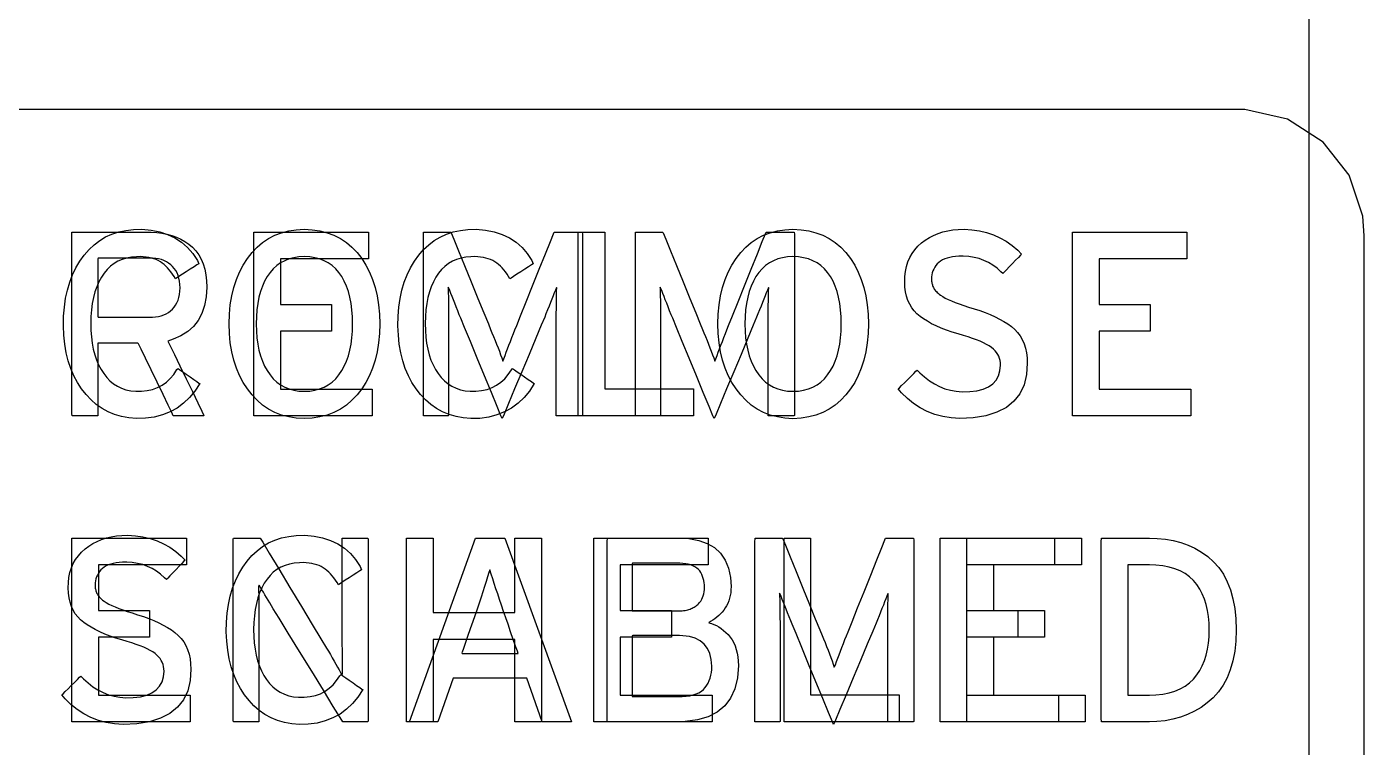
# Model space of a CAD drawing. Extents: x 1 to 47.7, y 0.2 to 35.
# Drawn here: x 20.762 to 21.612, y 7.062 to 7.52 of the extents above; entities that cross this region are included whole.
import ezdxf

# ---------------------------------------------------------------- set-up
doc = ezdxf.new("R2010")
doc.units = 0
doc.header["$MEASUREMENT"] = 0
for name, color, linetype in [('4_1__4U__UP_TO_ONE_IO_BOAR', 7, 'CONTINUOUS'), ('4_2__4U__FRONT_PANEL_W_24_', 7, 'CONTINUOUS'), ('5_1___24__TARGET_LEDS___12', 7, 'CONTINUOUS')]:
    doc.layers.add(name, color=color, linetype=linetype)

msp = doc.modelspace()

# ---------------------------------------------------------------- linework, layer by layer
at = {"layer": '4_1__4U__UP_TO_ONE_IO_BOAR'}
msp.add_lwpolyline([(21.57681, 8.49463), (21.57681, 8.36548), (21.57681, 8.23763), (21.57681, 8.11116), (21.57681, 7.98613), (21.57681, 7.86262), (21.57681, 7.74069), (21.57681, 7.62041), (21.57681, 7.50185), (21.57681, 7.38509), (21.57681, 7.27018), (21.57681, 7.15719), (21.57681, 7.0462), (21.57681, 6.93728), (21.57681, 6.83049), (21.57681, 6.7259), (21.57681, 6.62359), (21.57681, 6.52361)], dxfattribs=at)
at = {"layer": '4_2__4U__FRONT_PANEL_W_24_'}
for points in [[(21.61212, 6.99851), (21.61212, 7.07879), (21.61212, 7.24519), (21.61212, 7.31498), (21.61212, 7.36494), (21.61212, 7.37993), (21.61212, 7.3869), (21.6112, 7.39946), (21.60246, 7.4254), (21.58591, 7.44649), (21.56326, 7.46099), (21.53624, 7.46717), (21.53004, 7.46728), (21.50989, 7.46728), (21.47034, 7.46728), (21.41392, 7.46728), (21.34314, 7.46728), (21.2605, 7.46728), (21.06973, 7.46728), (20.65658, 7.46728)], [(20.90651, 7.27262), (20.90651, 7.38924), (20.97929, 7.38924), (20.97929, 7.37233), (20.92341, 7.37233), (20.92341, 7.34333), (20.95586, 7.34333), (20.95586, 7.32643), (20.92341, 7.32643), (20.92341, 7.28954), (20.98173, 7.28954), (20.98173, 7.27262), (20.90651, 7.27262)], [(21.11256, 7.27262), (21.11256, 7.38924), (21.12946, 7.38924), (21.12946, 7.2897), (21.18582, 7.2897), (21.18582, 7.27262), (21.11256, 7.27262)], [(21.42669, 7.27262), (21.42669, 7.38924), (21.49947, 7.38924), (21.49947, 7.37233), (21.44359, 7.37233), (21.44359, 7.34333), (21.47605, 7.34333), (21.47605, 7.32643), (21.44359, 7.32643), (21.44359, 7.28954), (21.50191, 7.28954), (21.50191, 7.27262), (21.42669, 7.27262)], [(20.79087, 7.07818), (20.79087, 7.1948), (20.86365, 7.1948), (20.86365, 7.17788), (20.80777, 7.17788), (20.80777, 7.14889), (20.84022, 7.14889), (20.84022, 7.13199), (20.80777, 7.13199), (20.80777, 7.09509), (20.86609, 7.09509), (20.86609, 7.07818), (20.79087, 7.07818)], [(21.08968, 7.07818), (21.07992, 7.10586), (21.0332, 7.10586), (21.02352, 7.07818), (21.00537, 7.07818), (21.04736, 7.1948), (21.06592, 7.1948), (21.1084, 7.07818), (21.08968, 7.07818)], [(21.24342, 7.07818), (21.24342, 7.1948), (21.26032, 7.1948), (21.26032, 7.09526), (21.31668, 7.09526), (21.31668, 7.07818), (21.24342, 7.07818)], [(21.34254, 7.07818), (21.34254, 7.1948), (21.41532, 7.1948), (21.41532, 7.17788), (21.35944, 7.17788), (21.35944, 7.14889), (21.3919, 7.14889), (21.3919, 7.13199), (21.35944, 7.13199), (21.35944, 7.09509), (21.41777, 7.09509), (21.41777, 7.07818), (21.34254, 7.07818)]]:
    msp.add_lwpolyline(points, dxfattribs=at)
for points in [[(20.8767, 7.35437), (20.87627, 7.34818), (20.8752, 7.34259), (20.87348, 7.33757), (20.87113, 7.33315), (20.86813, 7.32931), (20.86449, 7.32605), (20.86021, 7.32338), (20.85529, 7.3213), (20.85194, 7.32004), (20.85336, 7.3171), (20.85606, 7.31153), (20.85959, 7.30423), (20.86354, 7.29608), (20.86746, 7.28797), (20.87094, 7.28079), (20.87354, 7.27542), (20.87482, 7.27276), (20.8745, 7.27262), (20.87286, 7.27262), (20.87028, 7.27262), (20.86711, 7.27262), (20.86373, 7.27262), (20.86051, 7.27262), (20.85779, 7.27262), (20.85595, 7.27262), (20.85534, 7.27264), (20.85437, 7.27465), (20.85205, 7.27943), (20.8488, 7.28613), (20.84505, 7.29388), (20.84119, 7.30183), (20.83766, 7.30911), (20.83487, 7.31487), (20.83324, 7.31825), (20.83278, 7.31878), (20.83105, 7.31878), (20.82796, 7.31878), (20.82399, 7.31878), (20.81961, 7.31878), (20.81529, 7.31878), (20.81151, 7.31878), (20.80874, 7.31878), (20.80747, 7.31878), (20.80744, 7.31762), (20.80744, 7.3135), (20.80744, 7.30724), (20.80744, 7.29969), (20.80744, 7.29171), (20.80744, 7.28416), (20.80744, 7.2779), (20.80744, 7.27379), (20.80742, 7.27262), (20.80659, 7.27262), (20.8048, 7.27262), (20.80235, 7.27262), (20.79955, 7.27262), (20.7967, 7.27262), (20.79412, 7.27262), (20.79212, 7.27262), (20.791, 7.27262), (20.79087, 7.27396), (20.79087, 7.28249), (20.79087, 7.29704), (20.79087, 7.31545), (20.79087, 7.33553), (20.79087, 7.35512), (20.79087, 7.37204), (20.79087, 7.38413), (20.79087, 7.3892), (20.7924, 7.38924), (20.79706, 7.38924), (20.80394, 7.38924), (20.81212, 7.38924), (20.82069, 7.38924), (20.8287, 7.38924), (20.83525, 7.38924), (20.83941, 7.38924), (20.84136, 7.38923), (20.84482, 7.38906), (20.84813, 7.38867), (20.85131, 7.38805), (20.85436, 7.38721), (20.85727, 7.38614), (20.86005, 7.38486), (20.86269, 7.38335), (20.8652, 7.38161), (20.86756, 7.37963), (20.86967, 7.37737), (20.8715, 7.37486), (20.87306, 7.37209), (20.87434, 7.36906), (20.87535, 7.36578), (20.87607, 7.36223), (20.87652, 7.35843)], [(21.08473, 7.29305), (21.08168, 7.28832), (21.07827, 7.28415), (21.07449, 7.28055), (21.07035, 7.2775), (21.06585, 7.27503), (21.06099, 7.27311), (21.05577, 7.27176), (21.05018, 7.27097), (21.04451, 7.27079), (21.03963, 7.27121), (21.035, 7.27205), (21.03062, 7.27332), (21.02649, 7.27501), (21.02262, 7.27713), (21.019, 7.27967), (21.01563, 7.28264), (21.01252, 7.28603), (21.00962, 7.28978), (21.007, 7.29378), (21.00472, 7.29807), (21.00277, 7.30264), (21.00116, 7.30749), (20.99988, 7.31263), (20.99895, 7.31805), (20.99834, 7.32375), (20.99807, 7.32974), (20.99819, 7.33583), (20.99866, 7.34166), (20.99947, 7.34721), (21.00061, 7.35248), (21.00209, 7.35748), (21.0039, 7.36219), (21.00605, 7.36663), (21.00853, 7.3708), (21.01134, 7.37468), (21.01435, 7.37819), (21.01762, 7.38127), (21.02114, 7.38394), (21.02491, 7.38619), (21.02893, 7.38801), (21.03321, 7.38942), (21.03774, 7.39041), (21.04252, 7.39097), (21.0479, 7.39107), (21.0538, 7.39056), (21.05927, 7.3895), (21.06432, 7.38787), (21.06894, 7.38567), (21.07314, 7.38292), (21.07692, 7.3796), (21.08027, 7.37572), (21.0832, 7.37128), (21.08405, 7.36921), (21.08293, 7.36849), (21.08106, 7.36728), (21.07872, 7.36577), (21.07616, 7.36412), (21.07367, 7.36251), (21.07151, 7.36112), (21.06996, 7.36012), (21.06928, 7.35968), (21.06843, 7.36106), (21.06743, 7.36258), (21.06641, 7.36399), (21.06536, 7.36531), (21.06428, 7.36654), (21.06318, 7.36767), (21.06205, 7.3687), (21.06089, 7.36963), (21.0597, 7.37046), (21.05839, 7.37117), (21.057, 7.37179), (21.05552, 7.37233), (21.05398, 7.37278), (21.05235, 7.37314), (21.05064, 7.37341), (21.04885, 7.3736), (21.04699, 7.3737), (21.04449, 7.37367), (21.04126, 7.37337), (21.03822, 7.37278), (21.03537, 7.37191), (21.03271, 7.37075), (21.03023, 7.36929), (21.02794, 7.36755), (21.02585, 7.36553), (21.02394, 7.36321), (21.02218, 7.36058), (21.02062, 7.3577), (21.01926, 7.3546), (21.01811, 7.35128), (21.01716, 7.34773), (21.01642, 7.34395), (21.01589, 7.33995), (21.01557, 7.33573), (21.01545, 7.33128), (21.01554, 7.32685), (21.01584, 7.32265), (21.01634, 7.31866), (21.01705, 7.3149), (21.01797, 7.31135), (21.01909, 7.30803), (21.02042, 7.30493), (21.02196, 7.30205), (21.0237, 7.29937), (21.02558, 7.29689), (21.02765, 7.29473), (21.02991, 7.29287), (21.03236, 7.29132), (21.035, 7.29008), (21.03783, 7.28914), (21.04084, 7.28852), (21.04405, 7.2882), (21.04762, 7.2882), (21.05127, 7.28857), (21.05469, 7.28932), (21.05787, 7.29046), (21.06081, 7.29197), (21.06351, 7.29388), (21.06598, 7.29616), (21.0682, 7.29883), (21.07019, 7.30188), (21.07096, 7.30257), (21.07212, 7.30177), (21.07395, 7.3005), (21.07619, 7.29895), (21.07859, 7.2973), (21.0809, 7.2957), (21.08286, 7.29434), (21.08422, 7.2934)], [(21.29702, 7.33097), (21.29682, 7.32477), (21.29627, 7.31886), (21.29537, 7.31325), (21.29413, 7.30794), (21.29254, 7.30293), (21.2906, 7.29822), (21.28833, 7.29381), (21.2857, 7.2897), (21.28272, 7.28586), (21.27943, 7.28241), (21.27588, 7.2794), (21.27207, 7.27683), (21.268, 7.27472), (21.26367, 7.27306), (21.25908, 7.27184), (21.25422, 7.27107), (21.2491, 7.27075), (21.24403, 7.27107), (21.23922, 7.27184), (21.23467, 7.27306), (21.23039, 7.27472), (21.22638, 7.27683), (21.22263, 7.2794), (21.21915, 7.28241), (21.21593, 7.28586), (21.21295, 7.2897), (21.21026, 7.29381), (21.20793, 7.29822), (21.20595, 7.30293), (21.20432, 7.30794), (21.20304, 7.31325), (21.20212, 7.31886), (21.20156, 7.32477), (21.20135, 7.33097), (21.20156, 7.33718), (21.20212, 7.3431), (21.20304, 7.34873), (21.20432, 7.35406), (21.20595, 7.3591), (21.20793, 7.36385), (21.21026, 7.3683), (21.21295, 7.37246), (21.21593, 7.3763), (21.21915, 7.3797), (21.22263, 7.38267), (21.22638, 7.38518), (21.23039, 7.38726), (21.23467, 7.38889), (21.23922, 7.39007), (21.24403, 7.39081), (21.2491, 7.39111), (21.25422, 7.39081), (21.25908, 7.39007), (21.26367, 7.38889), (21.268, 7.38726), (21.27207, 7.38518), (21.27588, 7.38267), (21.27943, 7.3797), (21.28272, 7.3763), (21.2857, 7.37246), (21.28833, 7.3683), (21.2906, 7.36385), (21.29254, 7.3591), (21.29413, 7.35406), (21.29537, 7.34873), (21.29627, 7.3431), (21.29682, 7.33718)], [(21.39802, 7.3061), (21.39754, 7.29874), (21.39598, 7.29224), (21.39331, 7.2866), (21.38955, 7.28181), (21.3847, 7.27788), (21.37875, 7.27481), (21.37171, 7.27259), (21.36357, 7.27123), (21.35509, 7.27078), (21.34953, 7.27123), (21.34424, 7.27213), (21.33922, 7.27349), (21.33446, 7.2753), (21.32998, 7.27757), (21.32576, 7.28029), (21.32181, 7.28347), (21.31813, 7.28711), (21.31605, 7.28966), (21.31679, 7.29039), (21.31817, 7.29177), (21.31998, 7.29357), (21.32201, 7.2956), (21.32404, 7.29763), (21.32587, 7.29945), (21.32727, 7.30085), (21.32804, 7.30162), (21.32976, 7.29998), (21.33271, 7.29724), (21.33578, 7.29485), (21.33896, 7.29281), (21.34226, 7.29112), (21.34568, 7.28978), (21.34921, 7.28879), (21.35286, 7.28814), (21.35662, 7.28785), (21.36141, 7.28796), (21.36596, 7.28851), (21.36991, 7.2895), (21.37326, 7.29094), (21.37601, 7.29281), (21.37815, 7.29512), (21.37969, 7.29787), (21.38062, 7.30105), (21.38095, 7.30468), (21.38089, 7.30628), (21.38068, 7.30771), (21.38033, 7.30907), (21.37984, 7.31038), (21.37921, 7.31162), (21.37843, 7.3128), (21.37751, 7.31393), (21.37645, 7.31499), (21.37524, 7.31599), (21.37378, 7.31698), (21.3721, 7.31797), (21.37021, 7.31894), (21.3681, 7.3199), (21.36577, 7.32085), (21.36323, 7.32179), (21.36047, 7.32272), (21.3575, 7.32364), (21.35407, 7.32462), (21.35024, 7.3258), (21.34663, 7.32704), (21.34326, 7.32834), (21.34012, 7.3297), (21.33722, 7.33112), (21.33454, 7.33261), (21.3321, 7.33415), (21.32988, 7.33576), (21.32789, 7.33741), (21.32612, 7.33921), (21.32458, 7.34122), (21.32326, 7.34344), (21.32217, 7.34586), (21.32131, 7.3485), (21.32068, 7.35134), (21.32027, 7.35439), (21.32009, 7.35765), (21.32018, 7.36106), (21.32054, 7.36433), (21.32118, 7.36743), (21.3221, 7.37036), (21.32329, 7.37311), (21.32476, 7.3757), (21.3265, 7.37812), (21.32851, 7.38037), (21.3308, 7.38245), (21.33321, 7.38426), (21.33576, 7.38585), (21.33846, 7.38723), (21.3413, 7.38841), (21.34429, 7.38937), (21.34742, 7.39012), (21.3507, 7.39066), (21.35413, 7.39099), (21.35784, 7.39111), (21.3628, 7.39083), (21.36757, 7.39016), (21.37213, 7.38909), (21.37649, 7.38761), (21.38064, 7.38574), (21.3846, 7.38347), (21.38836, 7.38079), (21.39191, 7.37772), (21.39429, 7.37525), (21.39364, 7.37457), (21.39233, 7.37321), (21.39057, 7.37139), (21.38858, 7.36932), (21.38656, 7.36723), (21.38473, 7.36534), (21.38329, 7.36385), (21.38246, 7.36299), (21.38122, 7.36404), (21.37876, 7.36629), (21.37615, 7.36826), (21.37338, 7.36994), (21.37045, 7.37133), (21.36738, 7.37244), (21.36414, 7.37325), (21.36076, 7.37378), (21.35721, 7.37402), (21.35454, 7.37399), (21.35246, 7.37383), (21.35052, 7.37358), (21.34872, 7.37323), (21.34706, 7.37278), (21.34554, 7.37223), (21.34415, 7.37159), (21.3429, 7.37084), (21.34179, 7.37), (21.34082, 7.36904), (21.33995, 7.36803), (21.3392, 7.36696), (21.33857, 7.36584), (21.33805, 7.36466), (21.33765, 7.36344), (21.33737, 7.36216), (21.3372, 7.36083), (21.33714, 7.35948), (21.33716, 7.35881), (21.33721, 7.35815), (21.33728, 7.35752), (21.33738, 7.35692), (21.33751, 7.35633), (21.33767, 7.35576), (21.33786, 7.35521), (21.33807, 7.35469), (21.33832, 7.35417), (21.3386, 7.35362), (21.33893, 7.35307), (21.33931, 7.35253), (21.33974, 7.352), (21.34021, 7.35147), (21.34073, 7.35095), (21.34129, 7.35044), (21.3419, 7.34994), (21.34281, 7.34926), (21.34424, 7.34834), (21.3459, 7.34742), (21.34779, 7.34649), (21.3499, 7.34555), (21.35223, 7.3446), (21.3548, 7.34364), (21.3576, 7.34268), (21.36062, 7.34171), (21.36418, 7.34063), (21.36781, 7.33945), (21.37125, 7.33819), (21.3745, 7.33687), (21.37757, 7.33548), (21.38044, 7.33402), (21.38312, 7.3325), (21.38561, 7.33092), (21.3879, 7.32926), (21.38999, 7.32749), (21.39184, 7.32552), (21.39345, 7.32336), (21.39482, 7.32098), (21.39594, 7.31841), (21.39683, 7.31564), (21.39747, 7.31266), (21.39786, 7.30948)], [(20.85963, 7.35388), (20.85953, 7.35604), (20.85928, 7.35807), (20.8589, 7.35996), (20.85838, 7.36172), (20.85772, 7.36335), (20.85693, 7.36484), (20.85599, 7.3662), (20.85492, 7.36743), (20.85371, 7.36856), (20.85238, 7.36957), (20.85094, 7.37045), (20.8494, 7.37119), (20.84775, 7.37179), (20.846, 7.37225), (20.84414, 7.37258), (20.84217, 7.37277), (20.84037, 7.37282), (20.83875, 7.37282), (20.83509, 7.37282), (20.83007, 7.37282), (20.82434, 7.37282), (20.81856, 7.37282), (20.8134, 7.37282), (20.80951, 7.37282), (20.80755, 7.37282), (20.80744, 7.37205), (20.80744, 7.36878), (20.80744, 7.36362), (20.80744, 7.35734), (20.80744, 7.35067), (20.80744, 7.34438), (20.80744, 7.33923), (20.80744, 7.33596), (20.80755, 7.33519), (20.80951, 7.33519), (20.8134, 7.33519), (20.81856, 7.33519), (20.82434, 7.33519), (20.83007, 7.33519), (20.83509, 7.33519), (20.83875, 7.33519), (20.84037, 7.33519), (20.84214, 7.33524), (20.84408, 7.33542), (20.84591, 7.33573), (20.84765, 7.33617), (20.84928, 7.33674), (20.85081, 7.33744), (20.85223, 7.33827), (20.85355, 7.33924), (20.85478, 7.34032), (20.85588, 7.34154), (20.85684, 7.34289), (20.85766, 7.34438), (20.85834, 7.346), (20.85888, 7.34777), (20.85927, 7.34967), (20.85952, 7.35171)], [(21.2798, 7.33097), (21.27969, 7.33556), (21.27937, 7.3399), (21.27884, 7.34401), (21.27809, 7.34788), (21.27712, 7.35152), (21.27595, 7.35492), (21.27456, 7.35808), (21.27295, 7.361), (21.27112, 7.36365), (21.26908, 7.36597), (21.26684, 7.36799), (21.26439, 7.3697), (21.26174, 7.37111), (21.25889, 7.37222), (21.25583, 7.37302), (21.25257, 7.37352), (21.2491, 7.37371), (21.24571, 7.37352), (21.24251, 7.37302), (21.23951, 7.37222), (21.2367, 7.37111), (21.23409, 7.3697), (21.23167, 7.36799), (21.22944, 7.36597), (21.22741, 7.36365), (21.22557, 7.361), (21.22393, 7.35808), (21.22251, 7.35492), (21.22131, 7.35152), (21.22032, 7.34788), (21.21956, 7.34401), (21.21901, 7.3399), (21.21868, 7.33556), (21.21857, 7.33097), (21.21868, 7.32645), (21.21901, 7.32215), (21.21956, 7.31809), (21.22032, 7.31426), (21.22131, 7.31066), (21.22251, 7.30729), (21.22393, 7.30416), (21.22557, 7.30126), (21.22741, 7.29856), (21.22944, 7.29612), (21.23167, 7.29401), (21.23409, 7.29222), (21.2367, 7.29076), (21.23951, 7.28962), (21.24251, 7.2888), (21.24571, 7.28832), (21.2491, 7.28815), (21.25257, 7.28832), (21.25583, 7.2888), (21.25889, 7.28962), (21.26174, 7.29076), (21.26439, 7.29222), (21.26684, 7.29401), (21.26908, 7.29612), (21.27112, 7.29856), (21.27295, 7.30126), (21.27456, 7.30416), (21.27595, 7.30729), (21.27712, 7.31066), (21.27809, 7.31426), (21.27884, 7.31809), (21.27937, 7.32215), (21.27969, 7.32645)], [(20.96305, 7.07818), (20.96141, 7.08085), (20.95703, 7.08797), (20.95072, 7.09822), (20.9433, 7.11027), (20.93559, 7.12279), (20.92841, 7.13446), (20.92257, 7.14395), (20.91888, 7.14993), (20.9177, 7.15186), (20.91661, 7.15369), (20.91555, 7.15546), (20.91453, 7.15719), (20.91354, 7.15886), (20.91258, 7.16048), (20.91166, 7.16205), (20.91078, 7.16357), (20.90993, 7.16504), (20.90957, 7.16409), (20.90958, 7.16128), (20.90959, 7.15839), (20.9096, 7.1554), (20.90962, 7.15233), (20.90964, 7.14916), (20.90967, 7.14591), (20.9097, 7.14256), (20.90973, 7.13913), (20.90974, 7.13699), (20.90974, 7.13156), (20.90974, 7.1234), (20.90974, 7.11359), (20.90974, 7.10323), (20.90974, 7.09341), (20.90974, 7.08525), (20.90974, 7.07982), (20.90972, 7.07818), (20.90896, 7.07818), (20.90725, 7.07818), (20.90487, 7.07818), (20.90213, 7.07818), (20.89933, 7.07818), (20.89677, 7.07818), (20.89473, 7.07818), (20.89353, 7.07818), (20.89332, 7.079), (20.89332, 7.08655), (20.89332, 7.1003), (20.89332, 7.11813), (20.89332, 7.13792), (20.89332, 7.15756), (20.89332, 7.17494), (20.89332, 7.18793), (20.89332, 7.19443), (20.89365, 7.1948), (20.89506, 7.1948), (20.8973, 7.1948), (20.90006, 7.1948), (20.90301, 7.1948), (20.90585, 7.1948), (20.90827, 7.1948), (20.90995, 7.1948), (20.91058, 7.1948), (20.91214, 7.1922), (20.91632, 7.18527), (20.92234, 7.1753), (20.92941, 7.16357), (20.93676, 7.15139), (20.94362, 7.14003), (20.94919, 7.1308), (20.9527, 7.12497), (20.95389, 7.12298), (20.95515, 7.12082), (20.95636, 7.11873), (20.95752, 7.11671), (20.95862, 7.11477), (20.95968, 7.11291), (20.96068, 7.11112), (20.96163, 7.1094), (20.96253, 7.10776), (20.96288, 7.1087), (20.96285, 7.11159), (20.96282, 7.11457), (20.96279, 7.11762), (20.96277, 7.12076), (20.96276, 7.12397), (20.96275, 7.12727), (20.96274, 7.13065), (20.96274, 7.13411), (20.96274, 7.13625), (20.96274, 7.14165), (20.96274, 7.14978), (20.96274, 7.15955), (20.96274, 7.16986), (20.96274, 7.17963), (20.96274, 7.18776), (20.96274, 7.19316), (20.96275, 7.1948), (20.96351, 7.1948), (20.96523, 7.1948), (20.96761, 7.1948), (20.97034, 7.1948), (20.97314, 7.1948), (20.97571, 7.1948), (20.97774, 7.1948), (20.97895, 7.1948), (20.97915, 7.19398), (20.97915, 7.18642), (20.97915, 7.17267), (20.97915, 7.15485), (20.97915, 7.13505), (20.97915, 7.11541), (20.97915, 7.09804), (20.97915, 7.08505), (20.97915, 7.07855), (20.97885, 7.07818), (20.97753, 7.07818), (20.97544, 7.07818), (20.97287, 7.07818), (20.97012, 7.07818), (20.96746, 7.07818), (20.96521, 7.07818), (20.96364, 7.07818)], [(21.21446, 7.11395), (21.21384, 7.10607), (21.21218, 7.09918), (21.20949, 7.09326), (21.20578, 7.08832), (21.20103, 7.08436), (21.19525, 7.08137), (21.18845, 7.07936), (21.18061, 7.07833), (21.17546, 7.07818), (21.1724, 7.07818), (21.16692, 7.07818), (21.15985, 7.07818), (21.15207, 7.07818), (21.14443, 7.07818), (21.1378, 7.07818), (21.13303, 7.07818), (21.13098, 7.07818), (21.13095, 7.08169), (21.13095, 7.09272), (21.13095, 7.10909), (21.13095, 7.12856), (21.13095, 7.1489), (21.13095, 7.16787), (21.13095, 7.18324), (21.13095, 7.19278), (21.13116, 7.1948), (21.13398, 7.1948), (21.13943, 7.1948), (21.1466, 7.1948), (21.15461, 7.1948), (21.16258, 7.1948), (21.1696, 7.1948), (21.1748, 7.1948), (21.17728, 7.1948), (21.18287, 7.19452), (21.18918, 7.19344), (21.19466, 7.19153), (21.19929, 7.18881), (21.20308, 7.18527), (21.20603, 7.18091), (21.20813, 7.17574), (21.20939, 7.16974), (21.20978, 7.16406), (21.2097, 7.16208), (21.20952, 7.16018), (21.20922, 7.15836), (21.20881, 7.15662), (21.2083, 7.15496), (21.20767, 7.15338), (21.20693, 7.15188), (21.20609, 7.15047), (21.20515, 7.14914), (21.20415, 7.14789), (21.20308, 7.1467), (21.20194, 7.14559), (21.20074, 7.14455), (21.19946, 7.14357), (21.19812, 7.14266), (21.19671, 7.14183), (21.19558, 7.1411), (21.19723, 7.14063), (21.19885, 7.14003), (21.20044, 7.13929), (21.20199, 7.13841), (21.20351, 7.1374), (21.20499, 7.13624), (21.20644, 7.13495), (21.20785, 7.13352), (21.2092, 7.13195), (21.2104, 7.13023), (21.21145, 7.12836), (21.21234, 7.12633), (21.21307, 7.12416), (21.21365, 7.12183), (21.21408, 7.11935), (21.21435, 7.11672)], [(21.53083, 7.13649), (21.53054, 7.12948), (21.5298, 7.12294), (21.52862, 7.11687), (21.52701, 7.11126), (21.52495, 7.10612), (21.52245, 7.10144), (21.5195, 7.09722), (21.51612, 7.09347), (21.51236, 7.09019), (21.50839, 7.08733), (21.50421, 7.08486), (21.49984, 7.08277), (21.49528, 7.08108), (21.49051, 7.07977), (21.48554, 7.07885), (21.48038, 7.07832), (21.47576, 7.07818), (21.47424, 7.07818), (21.47083, 7.07818), (21.46614, 7.07818), (21.46079, 7.07818), (21.45539, 7.07818), (21.45057, 7.07818), (21.44693, 7.07818), (21.4451, 7.07818), (21.445, 7.08055), (21.445, 7.09069), (21.445, 7.10667), (21.445, 7.12616), (21.445, 7.14682), (21.445, 7.1663), (21.445, 7.18229), (21.445, 7.19243), (21.4451, 7.1948), (21.44693, 7.1948), (21.45057, 7.1948), (21.45539, 7.1948), (21.46079, 7.1948), (21.46614, 7.1948), (21.47083, 7.1948), (21.47424, 7.1948), (21.47576, 7.1948), (21.48046, 7.1947), (21.48572, 7.19423), (21.49075, 7.19336), (21.49557, 7.1921), (21.50018, 7.19045), (21.50456, 7.18841), (21.50874, 7.18598), (21.51269, 7.18315), (21.51641, 7.17989), (21.51972, 7.17613), (21.52261, 7.17189), (21.52506, 7.16717), (21.52708, 7.16199), (21.52866, 7.15632), (21.52982, 7.15019), (21.53054, 7.14357)], [(21.06519, 7.14833), (21.06389, 7.15216), (21.06265, 7.15584), (21.06148, 7.15936), (21.06037, 7.16273), (21.05932, 7.16594), (21.05834, 7.169), (21.05742, 7.17191), (21.05656, 7.17465), (21.05578, 7.17305), (21.05495, 7.17023), (21.05405, 7.16724), (21.05306, 7.16408), (21.05201, 7.16075), (21.05087, 7.15725), (21.04967, 7.15359), (21.04839, 7.14975), (21.04771, 7.14776), (21.04693, 7.14551), (21.04564, 7.14181), (21.04406, 7.13724), (21.04237, 7.13238), (21.04078, 7.12781), (21.0395, 7.12411), (21.03872, 7.12187), (21.03882, 7.12146), (21.04136, 7.12146), (21.04601, 7.12146), (21.052, 7.12146), (21.05853, 7.12146), (21.06483, 7.12146), (21.07011, 7.12146), (21.07358, 7.12146), (21.07453, 7.12151), (21.074, 7.12302), (21.07288, 7.12622), (21.07138, 7.13054), (21.06969, 7.13539), (21.06803, 7.14017), (21.06658, 7.14431), (21.06557, 7.14723)], [(21.19288, 7.16355), (21.19284, 7.16507), (21.1927, 7.16653), (21.19246, 7.16793), (21.19213, 7.16926), (21.19171, 7.17054), (21.19119, 7.17176), (21.19058, 7.17291), (21.18988, 7.17401), (21.18902, 7.17501), (21.18799, 7.17587), (21.18683, 7.17663), (21.18554, 7.17728), (21.18412, 7.17781), (21.18258, 7.17824), (21.18092, 7.17856), (21.17912, 7.17876), (21.17721, 7.17886), (21.17604, 7.17886), (21.17296, 7.17886), (21.16854, 7.17886), (21.16338, 7.17886), (21.15807, 7.17886), (21.1532, 7.17886), (21.14938, 7.17886), (21.14718, 7.17886), (21.14688, 7.17856), (21.14688, 7.17637), (21.14688, 7.17256), (21.14688, 7.16771), (21.14688, 7.16242), (21.14688, 7.15728), (21.14688, 7.15287), (21.14688, 7.1498), (21.14688, 7.14864), (21.14804, 7.14864), (21.15112, 7.14864), (21.15554, 7.14864), (21.16071, 7.14864), (21.16601, 7.14864), (21.17088, 7.14864), (21.17471, 7.14864), (21.1769, 7.14864), (21.17771, 7.14865), (21.17869, 7.14868), (21.17963, 7.14876), (21.18053, 7.14888), (21.18139, 7.14903), (21.18222, 7.14922), (21.183, 7.14946), (21.18374, 7.14973), (21.18445, 7.15004), (21.18512, 7.15035), (21.18577, 7.15069), (21.18639, 7.15104), (21.18698, 7.15142), (21.18755, 7.15182), (21.18809, 7.15224), (21.18861, 7.15268), (21.1891, 7.15314), (21.18974, 7.15387), (21.19047, 7.1549), (21.19111, 7.15598), (21.19165, 7.15711), (21.19209, 7.15829), (21.19244, 7.15953), (21.19269, 7.16082), (21.19284, 7.16216)], [(21.5136, 7.13649), (21.51348, 7.14085), (21.51311, 7.14499), (21.5125, 7.14892), (21.51163, 7.15263), (21.51053, 7.15612), (21.50917, 7.15941), (21.50757, 7.16247), (21.50572, 7.16532), (21.50358, 7.16795), (21.50109, 7.17028), (21.4983, 7.1723), (21.49521, 7.17401), (21.4918, 7.17541), (21.48809, 7.17649), (21.48406, 7.17727), (21.47973, 7.17773), (21.47576, 7.17788), (21.47508, 7.17788), (21.47354, 7.17788), (21.47143, 7.17788), (21.46901, 7.17788), (21.46658, 7.17788), (21.46441, 7.17788), (21.46277, 7.17788), (21.46195, 7.17788), (21.4619, 7.1762), (21.4619, 7.169), (21.4619, 7.15766), (21.4619, 7.14382), (21.4619, 7.12916), (21.4619, 7.11532), (21.4619, 7.10397), (21.4619, 7.09678), (21.46195, 7.09509), (21.46277, 7.09509), (21.46441, 7.09509), (21.46658, 7.09509), (21.46901, 7.09509), (21.47143, 7.09509), (21.47354, 7.09509), (21.47508, 7.09509), (21.47576, 7.09509), (21.47973, 7.09524), (21.48406, 7.09572), (21.48809, 7.09651), (21.4918, 7.09762), (21.49521, 7.09905), (21.4983, 7.10079), (21.50109, 7.10286), (21.50358, 7.10524), (21.50572, 7.1079), (21.50757, 7.11074), (21.50917, 7.1138), (21.51053, 7.11706), (21.51163, 7.12053), (21.5125, 7.1242), (21.51311, 7.12809), (21.51348, 7.13218)], [(21.19752, 7.11346), (21.19717, 7.11777), (21.19625, 7.12154), (21.19478, 7.12477), (21.19275, 7.12746), (21.19017, 7.12961), (21.18702, 7.13122), (21.18332, 7.13229), (21.17906, 7.13282), (21.17696, 7.13288), (21.17433, 7.13288), (21.17011, 7.13288), (21.16494, 7.13288), (21.15945, 7.13288), (21.15428, 7.13288), (21.15006, 7.13288), (21.14743, 7.13288), (21.14688, 7.1327), (21.14688, 7.13022), (21.14688, 7.12546), (21.14688, 7.11924), (21.14688, 7.11234), (21.14688, 7.10557), (21.14688, 7.09974), (21.14688, 7.09566), (21.14688, 7.09412), (21.14808, 7.09412), (21.15126, 7.09412), (21.15579, 7.09412), (21.16106, 7.09412), (21.16642, 7.09412), (21.17127, 7.09412), (21.17497, 7.09412), (21.1769, 7.09412), (21.1788, 7.09415), (21.18129, 7.09434), (21.18359, 7.09468), (21.18569, 7.09518), (21.18761, 7.09583), (21.18934, 7.09665), (21.19088, 7.09762), (21.19224, 7.09874), (21.19338, 7.10001), (21.19435, 7.10134), (21.19519, 7.10278), (21.1959, 7.10431), (21.19649, 7.10594), (21.19694, 7.10767), (21.19726, 7.1095), (21.19746, 7.11143)]]:
    msp.add_lwpolyline(points, close=True, dxfattribs=at)
at = {"layer": '5_1___24__TARGET_LEDS___12'}
for points in [[(21.61212, 6.99851), (21.61212, 7.07879), (21.61212, 7.24519), (21.61212, 7.31498), (21.61212, 7.36494), (21.61212, 7.37993), (21.61212, 7.3869), (21.6112, 7.39946), (21.60246, 7.4254), (21.58591, 7.44649), (21.56326, 7.46099), (21.53624, 7.46717), (21.53004, 7.46728), (21.50989, 7.46728), (21.47034, 7.46728), (21.41392, 7.46728), (21.34314, 7.46728), (21.2605, 7.46728), (21.06973, 7.46728), (20.65658, 7.46728)], [(21.07244, 7.07819), (21.07244, 7.13053), (21.02041, 7.13053), (21.02041, 7.07819), (21.00351, 7.07819), (21.00351, 7.19481), (21.02041, 7.19481), (21.02041, 7.1476), (21.07244, 7.1476), (21.07244, 7.19481), (21.08934, 7.19481), (21.08934, 7.07819), (21.07244, 7.07819)], [(21.12249, 7.07819), (21.12249, 7.19481), (21.19527, 7.19481), (21.19527, 7.1779), (21.13939, 7.1779), (21.13939, 7.1489), (21.17185, 7.1489), (21.17185, 7.132), (21.13939, 7.132), (21.13939, 7.09511), (21.19771, 7.09511), (21.19771, 7.07819), (21.12249, 7.07819)], [(21.35963, 7.07819), (21.35963, 7.19481), (21.43241, 7.19481), (21.43241, 7.1779), (21.37653, 7.1779), (21.37653, 7.1489), (21.40899, 7.1489), (21.40899, 7.132), (21.37653, 7.132), (21.37653, 7.09511), (21.43486, 7.09511), (21.43486, 7.07819), (21.35963, 7.07819)]]:
    msp.add_lwpolyline(points, dxfattribs=at)
for points in [[(20.87217, 7.29306), (20.86911, 7.28833), (20.8657, 7.28416), (20.86192, 7.28056), (20.85779, 7.27752), (20.85329, 7.27504), (20.84842, 7.27312), (20.8432, 7.27177), (20.83762, 7.27099), (20.83195, 7.27081), (20.82706, 7.27122), (20.82243, 7.27207), (20.81805, 7.27334), (20.81393, 7.27503), (20.81005, 7.27715), (20.80643, 7.27969), (20.80307, 7.28265), (20.79995, 7.28605), (20.79705, 7.28979), (20.79443, 7.29379), (20.79215, 7.29808), (20.79021, 7.30265), (20.7886, 7.3075), (20.78732, 7.31264), (20.78638, 7.31806), (20.78578, 7.32377), (20.78551, 7.32976), (20.78563, 7.33585), (20.7861, 7.34167), (20.7869, 7.34722), (20.78804, 7.3525), (20.78952, 7.35749), (20.79133, 7.36221), (20.79348, 7.36665), (20.79596, 7.37081), (20.79878, 7.37469), (20.80179, 7.3782), (20.80506, 7.38129), (20.80857, 7.38395), (20.81235, 7.3862), (20.81637, 7.38803), (20.82064, 7.38943), (20.82517, 7.39042), (20.82995, 7.39098), (20.83534, 7.39108), (20.84123, 7.39058), (20.8467, 7.38951), (20.85175, 7.38788), (20.85638, 7.38569), (20.86058, 7.38293), (20.86435, 7.37961), (20.86771, 7.37573), (20.87064, 7.37129), (20.87149, 7.36923), (20.87037, 7.3685), (20.8685, 7.3673), (20.86615, 7.36578), (20.8636, 7.36414), (20.86111, 7.36253), (20.85895, 7.36114), (20.85739, 7.36013), (20.85671, 7.35969), (20.85586, 7.36108), (20.85486, 7.36259), (20.85384, 7.36401), (20.85279, 7.36533), (20.85172, 7.36655), (20.85061, 7.36768), (20.84948, 7.36871), (20.84833, 7.36964), (20.84713, 7.37048), (20.84582, 7.37119), (20.84443, 7.37181), (20.84296, 7.37234), (20.84141, 7.37279), (20.83978, 7.37315), (20.83807, 7.37343), (20.83629, 7.37361), (20.83442, 7.37371), (20.83192, 7.37369), (20.82869, 7.37339), (20.82565, 7.3728), (20.8228, 7.37193), (20.82014, 7.37076), (20.81767, 7.36931), (20.81538, 7.36757), (20.81328, 7.36554), (20.81137, 7.36322), (20.80962, 7.36059), (20.80805, 7.35772), (20.80669, 7.35462), (20.80554, 7.35129), (20.8046, 7.34774), (20.80386, 7.34396), (20.80333, 7.33996), (20.803, 7.33574), (20.80288, 7.33129), (20.80297, 7.32686), (20.80327, 7.32266), (20.80377, 7.31868), (20.80448, 7.31491), (20.8054, 7.31137), (20.80653, 7.30804), (20.80786, 7.30494), (20.8094, 7.30206), (20.81113, 7.29938), (20.81302, 7.29691), (20.81509, 7.29474), (20.81735, 7.29288), (20.8198, 7.29133), (20.82244, 7.29009), (20.82526, 7.28916), (20.82828, 7.28853), (20.83148, 7.28821), (20.83505, 7.28821), (20.83871, 7.28858), (20.84213, 7.28933), (20.84531, 7.29047), (20.84825, 7.29199), (20.85095, 7.29389), (20.85341, 7.29618), (20.85564, 7.29884), (20.85762, 7.3019), (20.85839, 7.30258), (20.85955, 7.30178), (20.86138, 7.30052), (20.86362, 7.29897), (20.86602, 7.29731), (20.86833, 7.29571), (20.87029, 7.29436), (20.87165, 7.29342)], [(20.98648, 7.33099), (20.98627, 7.32478), (20.98572, 7.31887), (20.98482, 7.31326), (20.98358, 7.30795), (20.98199, 7.30295), (20.98006, 7.29824), (20.97778, 7.29383), (20.97516, 7.28972), (20.97217, 7.28588), (20.96888, 7.28242), (20.96533, 7.27941), (20.96152, 7.27685), (20.95745, 7.27473), (20.95312, 7.27307), (20.94853, 7.27185), (20.94367, 7.27109), (20.93856, 7.27077), (20.93348, 7.27109), (20.92867, 7.27185), (20.92413, 7.27307), (20.91985, 7.27473), (20.91583, 7.27685), (20.91208, 7.27941), (20.9086, 7.28242), (20.90538, 7.28588), (20.9024, 7.28972), (20.89971, 7.29383), (20.89738, 7.29824), (20.8954, 7.30295), (20.89377, 7.30795), (20.8925, 7.31326), (20.89158, 7.31887), (20.89101, 7.32478), (20.8908, 7.33099), (20.89101, 7.3372), (20.89158, 7.34312), (20.8925, 7.34874), (20.89377, 7.35407), (20.8954, 7.35911), (20.89738, 7.36386), (20.89971, 7.36831), (20.9024, 7.37247), (20.90538, 7.37631), (20.9086, 7.37972), (20.91208, 7.38268), (20.91583, 7.3852), (20.91985, 7.38727), (20.92413, 7.3889), (20.92867, 7.39009), (20.93348, 7.39083), (20.93856, 7.39113), (20.94367, 7.39083), (20.94853, 7.39009), (20.95312, 7.3889), (20.95745, 7.38727), (20.96152, 7.3852), (20.96533, 7.38268), (20.96888, 7.37972), (20.97217, 7.37631), (20.97516, 7.37247), (20.97778, 7.36831), (20.98006, 7.36386), (20.98199, 7.35911), (20.98358, 7.35407), (20.98482, 7.34874), (20.98572, 7.34312), (20.98627, 7.3372)], [(21.09871, 7.27258), (21.09871, 7.2748), (21.09871, 7.28073), (21.09871, 7.28928), (21.09871, 7.29935), (21.09871, 7.30984), (21.09871, 7.31967), (21.09871, 7.32773), (21.09871, 7.33293), (21.09871, 7.33495), (21.09872, 7.3378), (21.09874, 7.3405), (21.09876, 7.34307), (21.09879, 7.3455), (21.09883, 7.34779), (21.09888, 7.34995), (21.09893, 7.35196), (21.099, 7.35384), (21.09878, 7.35413), (21.09815, 7.35248), (21.09746, 7.35071), (21.09672, 7.3488), (21.09591, 7.34677), (21.09506, 7.3446), (21.09414, 7.3423), (21.09317, 7.33987), (21.09214, 7.33731), (21.09133, 7.33535), (21.08919, 7.33022), (21.08572, 7.32193), (21.08141, 7.31163), (21.07676, 7.30048), (21.07223, 7.28966), (21.06833, 7.28033), (21.06554, 7.27366), (21.06434, 7.2708), (21.06355, 7.27265), (21.0611, 7.27858), (21.05745, 7.28742), (21.05308, 7.29801), (21.04846, 7.30918), (21.04409, 7.31977), (21.04043, 7.32861), (21.03798, 7.33454), (21.03709, 7.33672), (21.03606, 7.33931), (21.03508, 7.34177), (21.03416, 7.3441), (21.03329, 7.3463), (21.03248, 7.34836), (21.03171, 7.3503), (21.031, 7.3521), (21.03034, 7.35377), (21.02996, 7.35423), (21.03003, 7.35239), (21.03008, 7.35041), (21.03013, 7.34828), (21.03018, 7.34602), (21.03021, 7.34363), (21.03023, 7.34109), (21.03025, 7.33841), (21.03026, 7.33559), (21.03026, 7.33359), (21.03026, 7.32917), (21.03026, 7.32165), (21.03026, 7.31212), (21.03026, 7.30168), (21.03026, 7.29143), (21.03026, 7.28245), (21.03026, 7.27584), (21.03026, 7.2727), (21.02991, 7.27258), (21.02856, 7.27258), (21.02649, 7.27258), (21.02395, 7.27258), (21.02124, 7.27258), (21.01865, 7.27258), (21.01644, 7.27258), (21.01491, 7.27258), (21.01434, 7.27258), (21.01434, 7.27678), (21.01434, 7.28799), (21.01434, 7.30415), (21.01434, 7.32319), (21.01434, 7.34302), (21.01434, 7.3616), (21.01434, 7.37684), (21.01434, 7.38667), (21.01437, 7.38926), (21.01526, 7.38926), (21.01713, 7.38926), (21.01967, 7.38926), (21.02258, 7.38926), (21.02554, 7.38926), (21.02824, 7.38926), (21.03037, 7.38926), (21.03162, 7.38926), (21.03201, 7.38879), (21.03365, 7.38476), (21.03661, 7.37748), (21.04044, 7.36806), (21.0447, 7.3576), (21.04893, 7.3472), (21.05269, 7.33796), (21.05553, 7.33099), (21.057, 7.32738), (21.05782, 7.3254), (21.05886, 7.32289), (21.05985, 7.32044), (21.06079, 7.31807), (21.06168, 7.31577), (21.06252, 7.31355), (21.06331, 7.31139), (21.06405, 7.30931), (21.06475, 7.30729), (21.06543, 7.30882), (21.06616, 7.31087), (21.06693, 7.31299), (21.06776, 7.31519), (21.06863, 7.31748), (21.06954, 7.31984), (21.07051, 7.32228), (21.07152, 7.32481), (21.07247, 7.32715), (21.07355, 7.32986), (21.07607, 7.33617), (21.0796, 7.345), (21.08369, 7.35524), (21.0879, 7.36579), (21.0918, 7.37554), (21.09493, 7.38339), (21.09687, 7.38823), (21.09735, 7.38926), (21.0984, 7.38926), (21.10042, 7.38926), (21.1031, 7.38926), (21.10612, 7.38926), (21.10915, 7.38926), (21.11189, 7.38926), (21.114, 7.38926), (21.11517, 7.38926), (21.1153, 7.38791), (21.1153, 7.37956), (21.1153, 7.36535), (21.1153, 7.34733), (21.1153, 7.3276), (21.1153, 7.30821), (21.1153, 7.29123), (21.1153, 7.27874), (21.1153, 7.2728), (21.11493, 7.27258), (21.11354, 7.27258), (21.11137, 7.27258), (21.10873, 7.27258), (21.10591, 7.27258), (21.1032, 7.27258), (21.10091, 7.27258), (21.09931, 7.27258)], [(21.2334, 7.27258), (21.2334, 7.2748), (21.2334, 7.28073), (21.2334, 7.28928), (21.2334, 7.29935), (21.2334, 7.30984), (21.2334, 7.31967), (21.2334, 7.32773), (21.2334, 7.33293), (21.2334, 7.33495), (21.2334, 7.3378), (21.23342, 7.3405), (21.23344, 7.34307), (21.23347, 7.3455), (21.23351, 7.34779), (21.23356, 7.34995), (21.23362, 7.35196), (21.23368, 7.35384), (21.23346, 7.35413), (21.23283, 7.35248), (21.23215, 7.35071), (21.2314, 7.3488), (21.2306, 7.34677), (21.22974, 7.3446), (21.22882, 7.3423), (21.22785, 7.33987), (21.22682, 7.33731), (21.22602, 7.33535), (21.22387, 7.33022), (21.22041, 7.32193), (21.2161, 7.31163), (21.21144, 7.30048), (21.20692, 7.28966), (21.20302, 7.28033), (21.20022, 7.27366), (21.19903, 7.2708), (21.19824, 7.27265), (21.19579, 7.27858), (21.19213, 7.28742), (21.18776, 7.29801), (21.18314, 7.30918), (21.17877, 7.31977), (21.17512, 7.32861), (21.17267, 7.33454), (21.17177, 7.33672), (21.17074, 7.33931), (21.16977, 7.34177), (21.16885, 7.3441), (21.16798, 7.3463), (21.16716, 7.34836), (21.1664, 7.3503), (21.16569, 7.3521), (21.16503, 7.35377), (21.16464, 7.35423), (21.16471, 7.35239), (21.16477, 7.35041), (21.16482, 7.34828), (21.16486, 7.34602), (21.16489, 7.34363), (21.16492, 7.34109), (21.16494, 7.33841), (21.16494, 7.33559), (21.16494, 7.33359), (21.16494, 7.32917), (21.16494, 7.32165), (21.16494, 7.31212), (21.16494, 7.30168), (21.16494, 7.29143), (21.16494, 7.28245), (21.16494, 7.27584), (21.16494, 7.2727), (21.16459, 7.27258), (21.16325, 7.27258), (21.16117, 7.27258), (21.15863, 7.27258), (21.15593, 7.27258), (21.15333, 7.27258), (21.15112, 7.27258), (21.14959, 7.27258), (21.14902, 7.27258), (21.14902, 7.27678), (21.14902, 7.28799), (21.14902, 7.30415), (21.14902, 7.32319), (21.14902, 7.34302), (21.14902, 7.3616), (21.14902, 7.37684), (21.14902, 7.38667), (21.14905, 7.38926), (21.14994, 7.38926), (21.15181, 7.38926), (21.15436, 7.38926), (21.15726, 7.38926), (21.16022, 7.38926), (21.16292, 7.38926), (21.16505, 7.38926), (21.1663, 7.38926), (21.16669, 7.38879), (21.16833, 7.38476), (21.17129, 7.37748), (21.17513, 7.36806), (21.17938, 7.3576), (21.18362, 7.3472), (21.18738, 7.33796), (21.19021, 7.33099), (21.19168, 7.32738), (21.1925, 7.3254), (21.19354, 7.32289), (21.19453, 7.32044), (21.19547, 7.31807), (21.19636, 7.31577), (21.1972, 7.31355), (21.19799, 7.31139), (21.19874, 7.30931), (21.19943, 7.30729), (21.20011, 7.30882), (21.20084, 7.31087), (21.20162, 7.31299), (21.20244, 7.31519), (21.20331, 7.31748), (21.20423, 7.31984), (21.20519, 7.32228), (21.2062, 7.32481), (21.20715, 7.32715), (21.20823, 7.32986), (21.21076, 7.33617), (21.21428, 7.345), (21.21837, 7.35524), (21.22259, 7.36579), (21.22648, 7.37554), (21.22962, 7.38339), (21.23155, 7.38823), (21.23204, 7.38926), (21.23308, 7.38926), (21.2351, 7.38926), (21.23778, 7.38926), (21.2408, 7.38926), (21.24384, 7.38926), (21.24657, 7.38926), (21.24868, 7.38926), (21.24985, 7.38926), (21.24999, 7.38791), (21.24999, 7.37956), (21.24999, 7.36535), (21.24999, 7.34733), (21.24999, 7.3276), (21.24999, 7.30821), (21.24999, 7.29123), (21.24999, 7.27874), (21.24999, 7.2728), (21.24962, 7.27258), (21.24822, 7.27258), (21.24605, 7.27258), (21.24341, 7.27258), (21.24059, 7.27258), (21.23789, 7.27258), (21.23559, 7.27258), (21.234, 7.27258)], [(20.96925, 7.33099), (20.96914, 7.33557), (20.96882, 7.33992), (20.96829, 7.34402), (20.96754, 7.3479), (20.96658, 7.35153), (20.9654, 7.35493), (20.96401, 7.35809), (20.9624, 7.36101), (20.96058, 7.36366), (20.95854, 7.36599), (20.95629, 7.36801), (20.95384, 7.36972), (20.95119, 7.37113), (20.94834, 7.37224), (20.94528, 7.37304), (20.94202, 7.37353), (20.93856, 7.37373), (20.93517, 7.37353), (20.93197, 7.37304), (20.92896, 7.37224), (20.92616, 7.37113), (20.92354, 7.36972), (20.92112, 7.36801), (20.9189, 7.36599), (20.91686, 7.36366), (20.91502, 7.36101), (20.91338, 7.35809), (20.91196, 7.35493), (20.91076, 7.35153), (20.90977, 7.3479), (20.90901, 7.34402), (20.90846, 7.33992), (20.90814, 7.33557), (20.90803, 7.33099), (20.90814, 7.32646), (20.90846, 7.32216), (20.90901, 7.3181), (20.90977, 7.31427), (20.91076, 7.31067), (20.91196, 7.30731), (20.91338, 7.30418), (20.91502, 7.30128), (20.91686, 7.29857), (20.9189, 7.29614), (20.92112, 7.29402), (20.92354, 7.29223), (20.92616, 7.29077), (20.92896, 7.28963), (20.93197, 7.28882), (20.93517, 7.28833), (20.93856, 7.28817), (20.94202, 7.28833), (20.94528, 7.28882), (20.94834, 7.28963), (20.95119, 7.29077), (20.95384, 7.29223), (20.95629, 7.29402), (20.95854, 7.29614), (20.96058, 7.29857), (20.9624, 7.30128), (20.96401, 7.30418), (20.9654, 7.30731), (20.96658, 7.31067), (20.96754, 7.31427), (20.96829, 7.3181), (20.96882, 7.32216), (20.96914, 7.32646)], [(20.86652, 7.11167), (20.86605, 7.10431), (20.86448, 7.09781), (20.86182, 7.09217), (20.85806, 7.08738), (20.85321, 7.08345), (20.84726, 7.08038), (20.84021, 7.07816), (20.83207, 7.0768), (20.82359, 7.07635), (20.81803, 7.0768), (20.81275, 7.0777), (20.80772, 7.07906), (20.80297, 7.08087), (20.79848, 7.08314), (20.79427, 7.08586), (20.79032, 7.08904), (20.78664, 7.09268), (20.78456, 7.09523), (20.78529, 7.09596), (20.78667, 7.09734), (20.78848, 7.09914), (20.79051, 7.10117), (20.79255, 7.1032), (20.79437, 7.10502), (20.79578, 7.10642), (20.79655, 7.10719), (20.79827, 7.10555), (20.80122, 7.10281), (20.80428, 7.10042), (20.80747, 7.09838), (20.81077, 7.09669), (20.81418, 7.09535), (20.81771, 7.09435), (20.82136, 7.09371), (20.82512, 7.09342), (20.82991, 7.09352), (20.83447, 7.09408), (20.83842, 7.09507), (20.84177, 7.09651), (20.84451, 7.09838), (20.84666, 7.10069), (20.84819, 7.10344), (20.84913, 7.10662), (20.84946, 7.11025), (20.8494, 7.11185), (20.84919, 7.11327), (20.84884, 7.11464), (20.84835, 7.11595), (20.84771, 7.11719), (20.84694, 7.11837), (20.84602, 7.1195), (20.84496, 7.12056), (20.84375, 7.12156), (20.84228, 7.12255), (20.84061, 7.12354), (20.83871, 7.12451), (20.8366, 7.12547), (20.83428, 7.12642), (20.83174, 7.12736), (20.82898, 7.12829), (20.82601, 7.12921), (20.82258, 7.13019), (20.81874, 7.13137), (20.81514, 7.13261), (20.81177, 7.13391), (20.80863, 7.13527), (20.80572, 7.13669), (20.80305, 7.13818), (20.8006, 7.13972), (20.79839, 7.14133), (20.7964, 7.14298), (20.79463, 7.14478), (20.79308, 7.14679), (20.79177, 7.14901), (20.79068, 7.15143), (20.78982, 7.15406), (20.78918, 7.15691), (20.78878, 7.15996), (20.7886, 7.16322), (20.78868, 7.16663), (20.78905, 7.1699), (20.78969, 7.173), (20.79061, 7.17592), (20.7918, 7.17868), (20.79326, 7.18127), (20.795, 7.18369), (20.79702, 7.18594), (20.7993, 7.18802), (20.80172, 7.18983), (20.80427, 7.19142), (20.80696, 7.1928), (20.80981, 7.19398), (20.8128, 7.19494), (20.81593, 7.19569), (20.81921, 7.19623), (20.82263, 7.19656), (20.82634, 7.19668), (20.83131, 7.1964), (20.83607, 7.19573), (20.84063, 7.19465), (20.84499, 7.19318), (20.84915, 7.19131), (20.85311, 7.18904), (20.85686, 7.18636), (20.86042, 7.18329), (20.8628, 7.18082), (20.86214, 7.18014), (20.86083, 7.17878), (20.85907, 7.17696), (20.85708, 7.17489), (20.85506, 7.1728), (20.85323, 7.1709), (20.8518, 7.16942), (20.85097, 7.16856), (20.84973, 7.1696), (20.84727, 7.17186), (20.84465, 7.17383), (20.84188, 7.17551), (20.83896, 7.1769), (20.83588, 7.178), (20.83265, 7.17882), (20.82926, 7.17935), (20.82572, 7.17959), (20.82304, 7.17956), (20.82096, 7.17941), (20.81902, 7.17915), (20.81723, 7.1788), (20.81556, 7.17835), (20.81404, 7.1778), (20.81266, 7.17716), (20.81141, 7.17641), (20.8103, 7.17557), (20.80932, 7.17461), (20.80846, 7.17359), (20.80771, 7.17253), (20.80708, 7.17141), (20.80656, 7.17023), (20.80616, 7.16901), (20.80587, 7.16773), (20.8057, 7.1664), (20.80565, 7.16505), (20.80567, 7.16438), (20.80571, 7.16372), (20.80579, 7.16309), (20.80589, 7.16248), (20.80602, 7.1619), (20.80618, 7.16133), (20.80637, 7.16078), (20.80658, 7.16026), (20.80682, 7.15974), (20.80711, 7.15919), (20.80744, 7.15864), (20.80782, 7.1581), (20.80824, 7.15757), (20.80871, 7.15704), (20.80923, 7.15652), (20.8098, 7.15601), (20.81041, 7.15551), (20.81132, 7.15483), (20.81275, 7.15391), (20.81441, 7.15299), (20.81629, 7.15206), (20.8184, 7.15112), (20.82074, 7.15017), (20.82331, 7.14921), (20.8261, 7.14825), (20.82912, 7.14728), (20.83268, 7.1462), (20.83632, 7.14501), (20.83976, 7.14376), (20.84301, 7.14244), (20.84607, 7.14105), (20.84894, 7.13959), (20.85162, 7.13807), (20.85411, 7.13648), (20.85641, 7.13483), (20.8585, 7.13306), (20.86035, 7.13109), (20.86196, 7.12892), (20.86333, 7.12655), (20.86445, 7.12398), (20.86533, 7.1212), (20.86597, 7.11823), (20.86637, 7.11505)], [(20.97568, 7.09862), (20.97263, 7.09389), (20.96922, 7.08972), (20.96544, 7.08611), (20.9613, 7.08307), (20.9568, 7.0806), (20.95194, 7.07868), (20.94672, 7.07733), (20.94113, 7.07654), (20.93546, 7.07636), (20.93058, 7.07678), (20.92595, 7.07762), (20.92157, 7.07889), (20.91744, 7.08058), (20.91357, 7.0827), (20.90995, 7.08524), (20.90658, 7.08821), (20.90347, 7.0916), (20.90057, 7.09535), (20.89795, 7.09935), (20.89567, 7.10364), (20.89372, 7.10821), (20.89211, 7.11306), (20.89084, 7.1182), (20.8899, 7.12362), (20.88929, 7.12932), (20.88902, 7.13531), (20.88914, 7.1414), (20.88961, 7.14723), (20.89042, 7.15278), (20.89156, 7.15805), (20.89304, 7.16305), (20.89485, 7.16776), (20.897, 7.1722), (20.89948, 7.17636), (20.90229, 7.18025), (20.9053, 7.18376), (20.90857, 7.18684), (20.91209, 7.18951), (20.91586, 7.19176), (20.91988, 7.19358), (20.92416, 7.19499), (20.92869, 7.19597), (20.93347, 7.19654), (20.93885, 7.19664), (20.94475, 7.19613), (20.95022, 7.19506), (20.95527, 7.19343), (20.95989, 7.19124), (20.96409, 7.18849), (20.96787, 7.18517), (20.97122, 7.18129), (20.97415, 7.17685), (20.975, 7.17478), (20.97388, 7.17406), (20.97201, 7.17285), (20.96967, 7.17134), (20.96711, 7.16969), (20.96462, 7.16808), (20.96246, 7.16669), (20.96091, 7.16569), (20.96023, 7.16525), (20.95938, 7.16663), (20.95838, 7.16815), (20.95736, 7.16956), (20.95631, 7.17088), (20.95523, 7.17211), (20.95413, 7.17323), (20.953, 7.17427), (20.95184, 7.1752), (20.95065, 7.17603), (20.94934, 7.17674), (20.94795, 7.17736), (20.94648, 7.1779), (20.94493, 7.17835), (20.9433, 7.17871), (20.94159, 7.17898), (20.9398, 7.17917), (20.93794, 7.17926), (20.93544, 7.17924), (20.93221, 7.17895), (20.92917, 7.17836), (20.92632, 7.17748), (20.92366, 7.17632), (20.92118, 7.17487), (20.91889, 7.17313), (20.9168, 7.1711), (20.91489, 7.16878), (20.91313, 7.16615), (20.91157, 7.16327), (20.91021, 7.16017), (20.90906, 7.15685), (20.90811, 7.15329), (20.90737, 7.14952), (20.90684, 7.14552), (20.90652, 7.1413), (20.9064, 7.13685), (20.90649, 7.13242), (20.90679, 7.12822), (20.90729, 7.12423), (20.908, 7.12047), (20.90892, 7.11692), (20.91004, 7.1136), (20.91137, 7.1105), (20.91291, 7.10762), (20.91465, 7.10494), (20.91653, 7.10246), (20.9186, 7.1003), (20.92087, 7.09844), (20.92332, 7.09689), (20.92595, 7.09565), (20.92878, 7.09471), (20.93179, 7.09409), (20.935, 7.09377), (20.93857, 7.09376), (20.94222, 7.09413), (20.94564, 7.09489), (20.94882, 7.09602), (20.95176, 7.09754), (20.95446, 7.09945), (20.95693, 7.10173), (20.95915, 7.1044), (20.96114, 7.10745), (20.96191, 7.10814), (20.96307, 7.10733), (20.9649, 7.10607), (20.96714, 7.10452), (20.96954, 7.10286), (20.97185, 7.10127), (20.97381, 7.09991), (20.97517, 7.09897)], [(21.30933, 7.07814), (21.30933, 7.08036), (21.30933, 7.08629), (21.30933, 7.09484), (21.30933, 7.1049), (21.30933, 7.1154), (21.30933, 7.12522), (21.30933, 7.13328), (21.30933, 7.13848), (21.30933, 7.1405), (21.30933, 7.14335), (21.30935, 7.14606), (21.30937, 7.14863), (21.3094, 7.15106), (21.30944, 7.15335), (21.30949, 7.1555), (21.30955, 7.15752), (21.30961, 7.15939), (21.30939, 7.15968), (21.30876, 7.15804), (21.30807, 7.15627), (21.30733, 7.15436), (21.30653, 7.15232), (21.30567, 7.15015), (21.30475, 7.14786), (21.30378, 7.14543), (21.30275, 7.14286), (21.30194, 7.1409), (21.2998, 7.13578), (21.29633, 7.12748), (21.29203, 7.11718), (21.28737, 7.10604), (21.28284, 7.09522), (21.27894, 7.08589), (21.27615, 7.07921), (21.27496, 7.07635), (21.27416, 7.0782), (21.27172, 7.08413), (21.26806, 7.09298), (21.26369, 7.10357), (21.25907, 7.11474), (21.2547, 7.12533), (21.25104, 7.13417), (21.24859, 7.1401), (21.2477, 7.14228), (21.24667, 7.14487), (21.24569, 7.14733), (21.24477, 7.14965), (21.2439, 7.15185), (21.24309, 7.15392), (21.24233, 7.15585), (21.24162, 7.15766), (21.24096, 7.15933), (21.24057, 7.15979), (21.24064, 7.15794), (21.2407, 7.15596), (21.24075, 7.15384), (21.24079, 7.15158), (21.24082, 7.14918), (21.24085, 7.14664), (21.24086, 7.14397), (21.24087, 7.14115), (21.24087, 7.13914), (21.24087, 7.13472), (21.24087, 7.1272), (21.24087, 7.11768), (21.24087, 7.10724), (21.24087, 7.09698), (21.24087, 7.088), (21.24087, 7.08139), (21.24087, 7.07826), (21.24052, 7.07814), (21.23918, 7.07814), (21.2371, 7.07814), (21.23456, 7.07814), (21.23185, 7.07814), (21.22926, 7.07814), (21.22705, 7.07814), (21.22552, 7.07814), (21.22495, 7.07814), (21.22495, 7.08234), (21.22495, 7.09355), (21.22495, 7.10971), (21.22495, 7.12874), (21.22495, 7.14858), (21.22495, 7.16715), (21.22495, 7.18239), (21.22495, 7.19222), (21.22498, 7.19481), (21.22587, 7.19481), (21.22774, 7.19481), (21.23029, 7.19481), (21.23319, 7.19481), (21.23615, 7.19481), (21.23885, 7.19481), (21.24098, 7.19481), (21.24223, 7.19481), (21.24262, 7.19435), (21.24426, 7.19032), (21.24722, 7.18304), (21.25106, 7.17362), (21.25531, 7.16315), (21.25955, 7.15275), (21.2633, 7.14351), (21.26614, 7.13654), (21.26761, 7.13294), (21.26843, 7.13096), (21.26947, 7.12844), (21.27046, 7.126), (21.2714, 7.12363), (21.27229, 7.12133), (21.27313, 7.1191), (21.27392, 7.11695), (21.27466, 7.11486), (21.27536, 7.11285), (21.27604, 7.11438), (21.27677, 7.11642), (21.27754, 7.11855), (21.27837, 7.12075), (21.27924, 7.12303), (21.28016, 7.1254), (21.28112, 7.12784), (21.28213, 7.13036), (21.28308, 7.13271), (21.28416, 7.13541), (21.28668, 7.14173), (21.29021, 7.15056), (21.2943, 7.1608), (21.29851, 7.17134), (21.30241, 7.18109), (21.30554, 7.18894), (21.30748, 7.19379), (21.30796, 7.19481), (21.30901, 7.19481), (21.31103, 7.19481), (21.31371, 7.19481), (21.31673, 7.19481), (21.31977, 7.19481), (21.3225, 7.19481), (21.32461, 7.19481), (21.32578, 7.19481), (21.32591, 7.19347), (21.32591, 7.18512), (21.32591, 7.1709), (21.32591, 7.15289), (21.32591, 7.13315), (21.32591, 7.11376), (21.32591, 7.09679), (21.32591, 7.08429), (21.32591, 7.07836), (21.32555, 7.07814), (21.32415, 7.07814), (21.32198, 7.07814), (21.31934, 7.07814), (21.31652, 7.07814), (21.31381, 7.07814), (21.31152, 7.07814), (21.30992, 7.07814)]]:
    msp.add_lwpolyline(points, close=True, dxfattribs=at)

doc.saveas('drawing.dxf')
